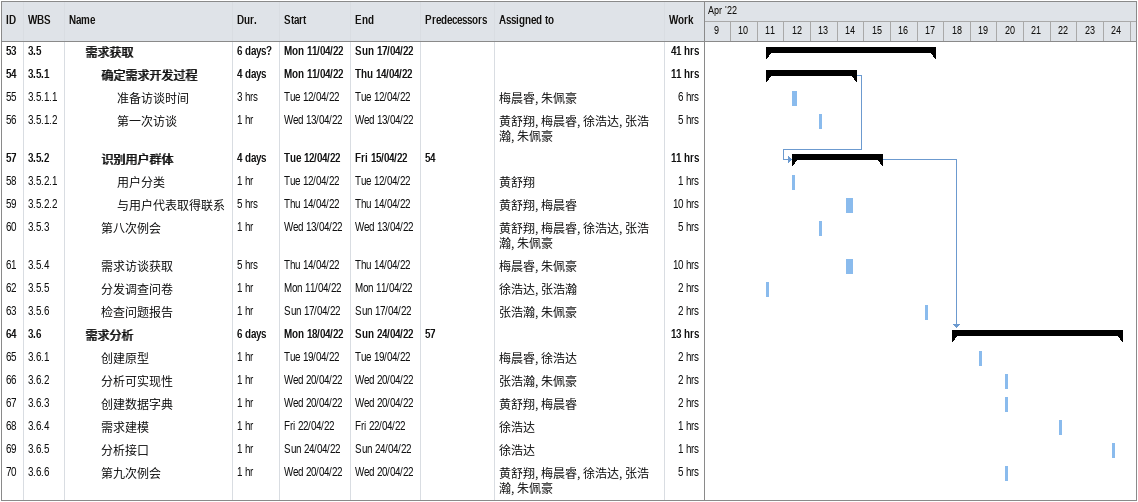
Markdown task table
| ID | WBS | Task | Duration | Start | Finish | Predecessors | Resources | Work (h) |
|---|---|---|---|---|---|---|---|---|
| 53 | 3.5 | **需求获取** | 6d? | 2022-04-11 | 2022-04-17 |  |  | 41 |
| 54 | 3.5.1 | **确定需求开发过程** | 4d | 2022-04-11 | 2022-04-14 |  |  | 11 |
| 55 | 3.5.1.1 | 准备访谈时间 | 3h | 2022-04-12 | 2022-04-12 |  | 梅晨睿, 朱佩豪 | 6 |
| 56 | 3.5.1.2 | 第一次访谈 | 1h | 2022-04-13 | 2022-04-13 |  | 黄舒翔, 梅晨睿, 徐浩达, 张浩瀚, 朱佩豪 | 5 |
| 57 | 3.5.2 | **识别用户群体** | 4d | 2022-04-12 | 2022-04-15 | 54 |  | 11 |
| 58 | 3.5.2.1 | 用户分类 | 1h | 2022-04-12 | 2022-04-12 |  | 黄舒翔 | 1 |
| 59 | 3.5.2.2 | 与用户代表取得联系 | 5h | 2022-04-14 | 2022-04-14 |  | 黄舒翔, 梅晨睿 | 10 |
| 60 | 3.5.3 | 第八次例会 | 1h | 2022-04-13 | 2022-04-13 |  | 黄舒翔, 梅晨睿, 徐浩达, 张浩瀚, 朱佩豪 | 5 |
| 61 | 3.5.4 | 需求访谈获取 | 5h | 2022-04-14 | 2022-04-14 |  | 梅晨睿, 朱佩豪 | 10 |
| 62 | 3.5.5 | 分发调查问卷 | 1h | 2022-04-11 | 2022-04-11 |  | 徐浩达, 张浩瀚 | 2 |
| 63 | 3.5.6 | 检查问题报告 | 1h | 2022-04-17 | 2022-04-17 |  | 张浩瀚, 朱佩豪 | 2 |
| 64 | 3.6 | **需求分析** | 6d | 2022-04-18 | 2022-04-24 | 57 |  | 13 |
| 65 | 3.6.1 | 创建原型 | 1h | 2022-04-19 | 2022-04-19 |  | 梅晨睿, 徐浩达 | 2 |
| 66 | 3.6.2 | 分析可实现性 | 1h | 2022-04-20 | 2022-04-20 |  | 张浩瀚, 朱佩豪 | 2 |
| 67 | 3.6.3 | 创建数据字典 | 1h | 2022-04-20 | 2022-04-20 |  | 黄舒翔, 梅晨睿 | 2 |
| 68 | 3.6.4 | 需求建模 | 1h | 2022-04-22 | 2022-04-22 |  | 徐浩达 | 1 |
| 69 | 3.6.5 | 分析接口 | 1h | 2022-04-24 | 2022-04-24 |  | 徐浩达 | 1 |
| 70 | 3.6.6 | 第九次例会 | 1h | 2022-04-20 | 2022-04-20 |  | 黄舒翔, 梅晨睿, 徐浩达, 张浩瀚, 朱佩豪 | 5 |
